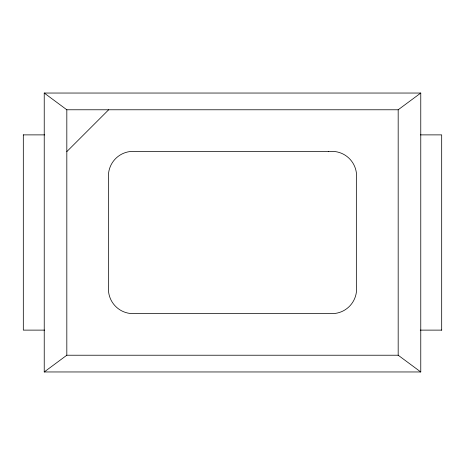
<?xml version="1.0" encoding="UTF-8"?>
<svg xmlns="http://www.w3.org/2000/svg" width="465" height="465" viewBox="0 0 465 465"><rect width="100%" height="100%" fill="white"/><g stroke="black" fill="none" stroke-linecap="round" stroke-linejoin="round"><path stroke-width="0.7" d="M66.82 151.613L108.659 109.775M44.233 371.959L66.82 355.225L398.18 355.225L420.767 371.959L420.767 93.041L44.233 93.041L44.233 371.959L420.767 371.959M44.233 93.041L66.82 109.775L398.18 109.775L420.767 93.041M23.25 134.879L44.745 134.879M420.406 134.879L441.686 134.879L441.686 330.121M44.594 330.121L23.314 330.121L23.314 134.879M420.255 330.121L441.75 330.121M398.18 109.775L398.18 355.225M66.82 109.775L66.82 355.225M328.447 151.613L136.553 151.613A24.651 24.651 0 0 0 108.659 179.507L108.659 285.493A24.651 24.651 0 0 0 136.553 313.387L328.447 313.387A24.651 24.651 0 0 0 356.341 285.493L356.341 179.507A24.651 24.651 0 0 0 328.447 151.613"/></g></svg>
